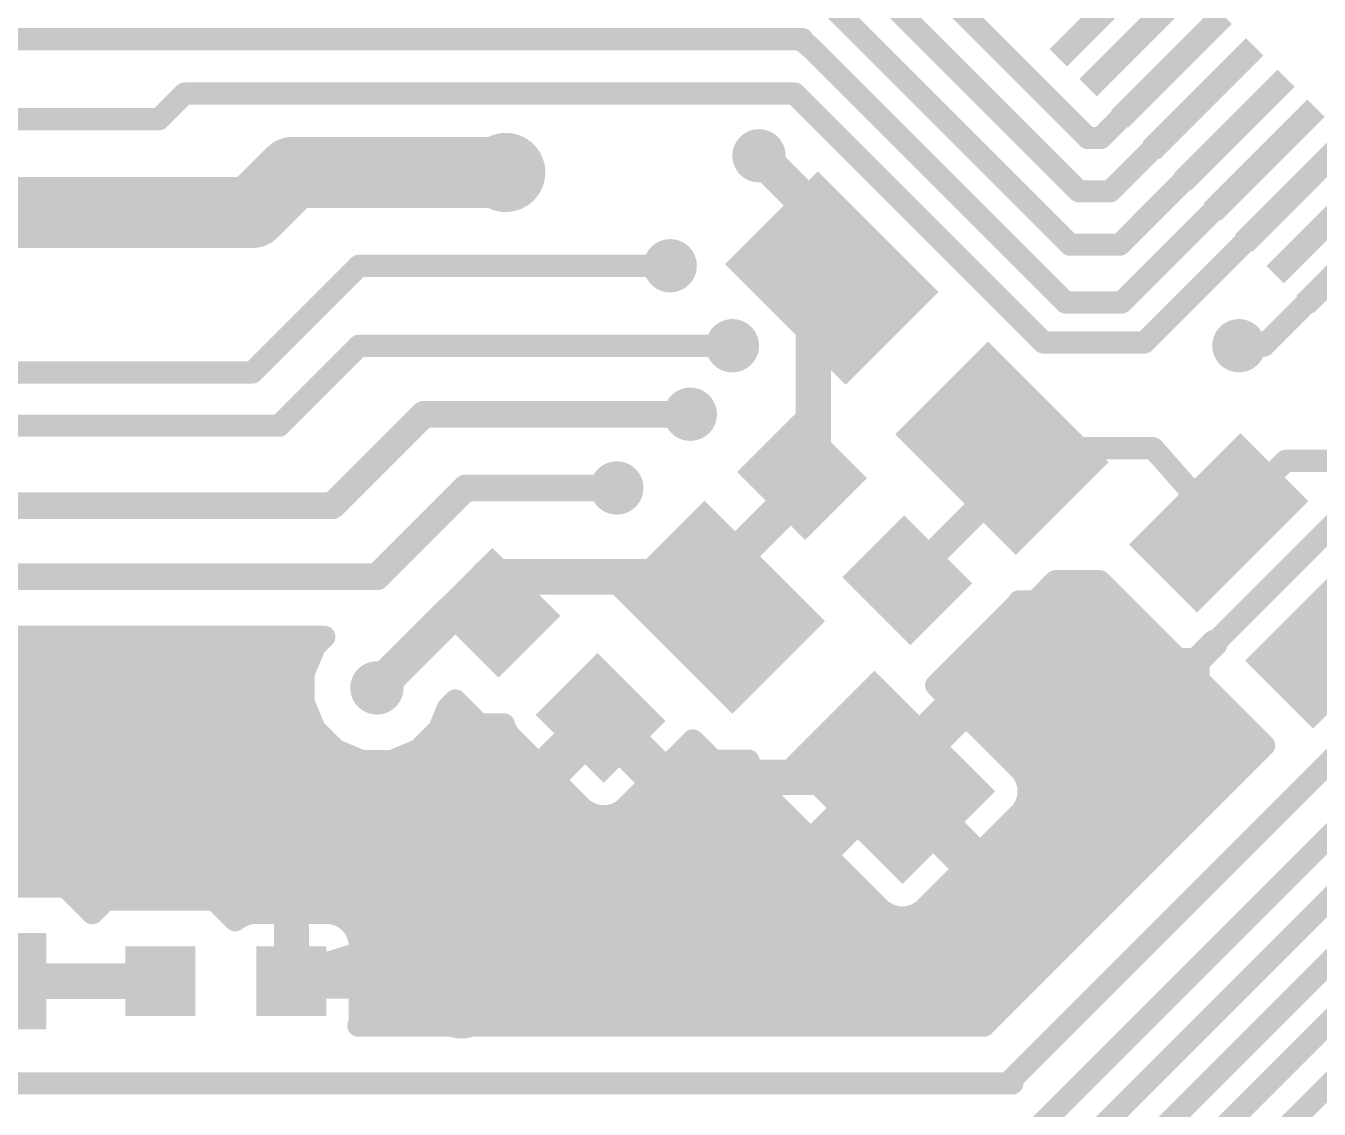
# Model space of a CAD drawing. Extents: x 0 to 81, y 1 to 51.
# Drawn here: x 23.93 to 38.71, y 11.69 to 24.08 of the extents above; entities that cross this region are included whole.
import ezdxf

# ---------------------------------------------------------------- set-up
doc = ezdxf.new("R2010")
doc.units = 0
doc.layers.add('1', color=22, linetype='CONTINUOUS')
doc.layers.add('18', color=82, linetype='CONTINUOUS')

# ---------------------------------------------------------------- blocks, each defined once
blk = doc.blocks.new('RECT')
blk.add_solid([(-0.5, -0.5), (0.5, -0.5), (-0.5, 0.5), (0.5, 0.5)])
blk = doc.blocks.new('ROUNDV')
at = {"const_width": 0.5}
blk.add_lwpolyline([(0, -0.25, 1), (0, 0.25, 1), (0, -0.25)], format="xyb", dxfattribs=at)

msp = doc.modelspace()

# ---------------------------------------------------------------- linework, layer by layer
at = {"layer": '1'}
for points, const_width in [([(36.068, 22.796), (33.4264, 25.4376)], 0.254), ([(35.9664, 22.1864), (33.3248, 24.828)], 0.254), ([(36.6644, 23.9643), (37.3888, 24.6887)], 0.254), ([(35.8648, 21.5768), (33.1216, 24.32)], 0.254), ([(21.4884, 23.9268), (31.5468, 23.9268)], 0.254), ([(31.242, 23.9268), (31.5468, 23.9268)], 0.254), ([(31.5468, 23.9268), (32.766, 23.9268)], 0.254), ([(32.766, 23.9268), (32.8036, 23.9268)], 0.254), ([(35.814, 20.9164), (32.9184, 23.812)], 0.254), ([(37.0236, 23.6051), (36.2146, 22.796)], 0.254), ([(25.4508, 23.0124), (25.7424, 23.304)], 0.254), ([(25.7424, 23.304), (32.004, 23.304)], 0.254), ([(32.7152, 23.304), (32.004, 23.304)], 0.254), ([(35.56, 20.4592), (32.7152, 23.304)], 0.254), ([(37.3828, 23.2459), (36.3234, 22.1864)], 0.254), ([(20.4888, 23.0124), (25.4508, 23.0124)], 0.254), ([(36.2146, 22.796), (36.068, 22.796)], 0.254), ([(37.742, 22.8866), (36.4322, 21.5768)], 0.254), ([(26.5176, 21.9456), (26.9748, 22.4028)], 0.8128), ([(26.9748, 22.4028), (29.4132, 22.4028)], 0.8128), ([(33.1216, 21.78), (32.3088, 22.5928)], 0.4064), ([(38.8017, 21.827), (39.624, 22.6493)], 0.254), ([(38.0833, 22.5454), (36.4543, 20.9164)], 0.254), ([(16.3068, 21.9456), (26.5176, 21.9456)], 0.8128), ([(36.3234, 22.1864), (35.9664, 22.1864)], 0.254), ([(38.4425, 22.1862), (36.7155, 20.4592)], 0.254), ([(33.1216, 21.6784), (33.1216, 21.78)], 0.254), ([(33.1413, 21.1949), (32.9538, 21.4645)], 0.254), ([(36.4322, 21.5768), (35.8648, 21.5768)], 0.254), ([(39.143, 21.4857), (38.0788, 20.4216)], 0.254), ([(27.7368, 21.336), (26.5176, 20.1168)], 0.254), ([(30.0736, 21.336), (27.7368, 21.336)], 0.254), ([(30.2768, 21.336), (30.0736, 21.336)], 0.254), ([(30.2768, 21.336), (31.2928, 21.336)], 0.254), ([(33.1413, 21.1949), (32.3045, 21.1949)], 0.3048), ([(32.3045, 21.1949), (32.6381, 21.1949)], 0.254), ([(32.7499, 20.8034), (33.1413, 21.1949)], 0.254), ([(32.9291, 21.1082), (32.9291, 19.0717)], 0.4064), ([(32.9291, 21.1082), (32.7499, 20.8034)], 0.254), ([(36.4543, 20.9164), (35.814, 20.9164)], 0.254), ([(36.7155, 20.4592), (35.56, 20.4592)], 0.254), ([(27.7368, 20.4216), (26.8224, 19.5072)], 0.254), ([(32.004, 20.4216), (27.7368, 20.4216)], 0.254), ([(38.0788, 20.4216), (37.7952, 20.4216)], 0.254), ([(26.5176, 20.1168), (11.8872, 20.1168)], 0.254), ([(40.5618, 20.0668), (37.5172, 17.0222)], 0.254), ([(28.4776, 19.6384), (27.432, 18.5928)], 0.3048), ([(30.408, 19.6384), (28.4776, 19.6384)], 0.3048), ([(30.408, 19.6384), (31.5228, 19.6384)], 0.3048), ([(26.8224, 19.5072), (15.5448, 19.5072)], 0.254), ([(35.0859, 19.2503), (35.0546, 18.7931)], 0.3048), ([(36.8131, 19.2503), (35.0859, 19.2503)], 0.254), ([(37.5639, 18.3979), (36.8131, 19.2503)], 0.254), ([(32.9291, 19.0717), (32.8014, 18.944)], 0.4064), ([(38.33, 19.105), (37.7245, 18.4995)], 0.254), ([(38.8816, 19.105), (38.33, 19.105)], 0.254), ([(32.8014, 18.944), (32.8014, 18.7806)], 0.4064), ([(27.94, 17.78), (28.956, 18.796)], 0.3048), ([(28.956, 18.796), (30.6832, 18.796)], 0.3048), ([(32.8014, 18.7806), (31.8008, 17.78)], 0.4064), ([(35.0546, 18.7931), (34.0034, 17.742)], 0.3048), ([(27.432, 18.5928), (8.9408, 18.5928)], 0.3048), ([(37.7245, 18.4995), (37.5639, 18.3979)], 0.3048), ([(37.7245, 18.4995), (37.5639, 18.3979)], 0.254), ([(42.322, 18.3067), (30.9241, 6.9088)], 0.254), ([(42.6812, 17.9475), (29.6672, 4.9335)], 0.254), ([(27.94, 17.78), (8.89, 17.78)], 0.3048), ([(31.75, 17.78), (29.21, 17.78)], 0.4064), ([(31.6992, 17.6784), (31.75, 17.7292)], 0.4064), ([(31.8008, 17.78), (31.75, 17.78)], 0.4064), ([(31.75, 17.7292), (31.75, 17.78)], 0.4064), ([(31.8445, 17.5331), (31.6992, 17.6784)], 0.254), ([(35.4659, 17.4972), (35.6979, 17.7292)], 0.254), ([(35.6979, 17.7292), (36.2055, 17.7292)], 0.254), ([(36.2055, 17.7292), (37.0954, 16.8392)], 0.254), ([(31.4381, 17.4315), (31.3759, 17.3692)], 0.4064), ([(31.8445, 17.4315), (31.4381, 17.4315)], 0.4064), ([(31.8445, 17.4315), (31.8445, 17.5331)], 0.254), ([(34.3345, 16.5409), (35.2793, 17.4857)], 0.254), ([(43.0404, 17.5883), (34.798, 9.3459)], 0.254), ([(35.2793, 17.4857), (35.2793, 17.4972)], 0.254), ([(35.2793, 17.4972), (35.4659, 17.4972)], 0.254), ([(35.4947, 17.526), (36.4087, 17.526)], 0.254), ([(28.7992, 17.3692), (27.94, 16.51)], 0.4064), ([(29.2962, 17.3692), (28.7992, 17.3692)], 0.4064), ([(29.2962, 17.3692), (29.6628, 17.3692)], 0.4064), ([(35.0656, 17.272), (36.6627, 17.272)], 0.254), ([(40.386, 17.2212), (35.2044, 12.0396)], 0.254), ([(43.3816, 17.247), (36.0172, 9.8826)], 0.254), ([(10.4648, 17.0942), (27.3388, 17.0942)], 0.254), ([(27.3388, 17.0942), (27.2294, 16.9848)], 0.254), ([(37.449, 16.954), (37.5172, 17.0222)], 0.3048), ([(10.4648, 17.018), (27.2626, 17.018)], 0.254), ([(27.2294, 16.9848), (27.1018, 16.6767)], 0.254), ([(34.8116, 17.018), (36.9167, 17.018)], 0.254), ([(37.449, 16.954), (36.4603, 15.9653)], 0.3048), ([(43.7409, 16.8878), (37.2872, 10.4342)], 0.254), ([(10.4648, 16.764), (27.138, 16.764)], 0.254), ([(34.5576, 16.764), (37.3342, 16.764)], 0.254), ([(37.0954, 16.8392), (37.3342, 16.8392)], 0.254), ([(37.3342, 16.8392), (37.3342, 16.6004)], 0.254), ([(27.1018, 16.6767), (27.1018, 16.3433)], 0.254), ([(37.3342, 16.6004), (38.0828, 15.8519)], 0.254), ([(8.5598, 16.51), (27.1018, 16.51)], 0.254), ([(34.499, 16.3765), (34.3345, 16.5409)], 0.254), ([(34.3655, 16.51), (37.4247, 16.51)], 0.254), ([(27.1018, 16.3433), (27.2294, 16.0352)], 0.254), ([(28.7522, 16.2805), (28.8378, 16.3661)], 0.254), ([(28.8378, 16.3661), (29.1106, 16.0934)], 0.254), ([(33.7891, 15.6665), (34.499, 16.3765)], 0.254), ([(10.4648, 16.256), (27.1379, 16.256)], 0.254), ([(28.6506, 16.0352), (28.7522, 16.2805)], 0.254), ([(28.742, 16.256), (28.9479, 16.256)], 0.254), ([(29.7883, 15.6312), (30.3243, 16.1671)], 0.254), ([(30.4928, 16.1672), (29.8704, 15.5448)], 0.4064), ([(30.3243, 16.1671), (30.4982, 15.9932)], 0.254), ([(30.4982, 16.1672), (30.4928, 16.1672)], 0.4064), ([(31.6372, 15.0282), (30.4982, 16.1672)], 0.4064), ([(30.4982, 15.9932), (30.6722, 16.1671)], 0.254), ([(30.6722, 16.1671), (31.2435, 15.5958)], 0.254), ([(34.6786, 16.1969), (33.9687, 15.4869)], 0.254), ([(34.3785, 16.256), (37.6787, 16.256)], 0.254), ([(35.3137, 15.5618), (34.6786, 16.1969)], 0.254), ([(10.4646, 16.002), (27.2626, 16.002)], 0.254), ([(27.2294, 16.0352), (27.4652, 15.7994)], 0.254), ([(28.4148, 15.7994), (28.6506, 16.0352)], 0.254), ([(28.6174, 16.002), (29.4316, 16.002)], 0.254), ([(29.1106, 16.0934), (29.3906, 16.0934)], 0.254), ([(29.3906, 16.0934), (29.4007, 16.0554)], 0.254), ([(29.4007, 16.0554), (29.4509, 15.9686)], 0.254), ([(30.4982, 15.9932), (29.9623, 15.4572)], 0.254), ([(30.1591, 16.002), (30.4894, 16.002)], 0.254), ([(31.0696, 15.4219), (30.4982, 15.9932)], 0.254), ([(30.5071, 16.002), (30.8373, 16.002)], 0.254), ([(34.1245, 16.002), (34.4837, 16.002)], 0.254), ([(34.8735, 16.002), (37.9327, 16.002)], 0.254), ([(36.4603, 15.9653), (35.8845, 15.3895)], 0.3048), ([(36.7651, 15.9653), (36.4603, 15.9653)], 0.4064), ([(37.1856, 15.5448), (36.7651, 15.9653)], 0.4064), ([(29.4509, 15.9686), (29.7883, 15.6312)], 0.254), ([(31.2435, 15.5958), (31.5456, 15.8979)], 0.254), ([(31.5456, 15.8979), (31.552, 15.909)], 0.254), ([(31.552, 15.909), (31.7827, 15.6783)], 0.254), ([(38.0828, 15.8519), (34.8801, 12.6492)], 0.254), ([(10.3178, 15.748), (27.5893, 15.748)], 0.254), ([(27.4652, 15.7994), (27.7733, 15.6718)], 0.254), ([(28.1067, 15.6718), (28.4148, 15.7994)], 0.254), ([(28.2907, 15.748), (29.6715, 15.748)], 0.254), ([(29.9051, 15.748), (30.253, 15.748)], 0.254), ([(30.7434, 15.748), (31.0913, 15.748)], 0.254), ([(31.3957, 15.748), (31.713, 15.748)], 0.254), ([(33.8705, 15.748), (34.2297, 15.748)], 0.254), ([(35.1275, 15.748), (37.9789, 15.748)], 0.254), ([(27.7733, 15.6718), (28.1067, 15.6718)], 0.254), ([(29.8704, 14.0596), (29.8704, 15.5448)], 0.4064), ([(31.7827, 15.6783), (32.1883, 15.6783)], 0.254), ([(33.7891, 15.4869), (32.1664, 15.4869)], 0.4064), ([(32.1883, 15.6783), (32.1883, 15.5959)], 0.254), ([(32.1883, 15.5959), (32.2143, 15.499)], 0.254), ([(33.9687, 15.4869), (33.7891, 15.6665)], 0.254), ([(35.3639, 15.4749), (35.3137, 15.5618)], 0.254), ([(7.6555, 15.494), (29.999, 15.494)], 0.254), ([(29.9623, 15.4572), (30.2997, 15.1198)], 0.254), ([(30.7675, 15.1198), (31.0696, 15.4219)], 0.254), ([(30.9974, 15.494), (32.2171, 15.494)], 0.254), ([(32.2143, 15.499), (32.2644, 15.4121)], 0.254), ([(32.2644, 15.4121), (32.8995, 14.777)], 0.254), ([(32.8995, 14.777), (33.6095, 15.4869)], 0.254), ([(33.6095, 15.4869), (33.7891, 15.3073)], 0.254), ([(33.7891, 15.3073), (33.9687, 15.4869)], 0.254), ([(33.9616, 15.494), (33.9757, 15.494)], 0.254), ([(33.9687, 15.4869), (34.8377, 14.6179)], 0.254), ([(35.3528, 15.494), (37.7249, 15.494)], 0.254), ([(35.3898, 15.378), (35.3639, 15.4749)], 0.254), ([(33.7891, 15.3073), (33.0791, 14.5974)], 0.254), ([(34.6581, 14.4383), (33.7891, 15.3073)], 0.254), ([(35.3639, 15.1808), (35.3898, 15.2777)], 0.254), ([(35.3898, 15.2777), (35.3898, 15.378)], 0.254), ([(7.6595, 15.24), (30.1795, 15.24)], 0.254), ([(30.2997, 15.1198), (30.3865, 15.0697)], 0.254), ([(30.6807, 15.0697), (30.7675, 15.1198)], 0.254), ([(30.8877, 15.24), (32.4365, 15.24)], 0.254), ([(33.3625, 15.24), (33.7217, 15.24)], 0.254), ([(33.8564, 15.24), (34.2156, 15.24)], 0.254), ([(35.3137, 15.0939), (35.3639, 15.1808)], 0.254), ([(35.3797, 15.24), (37.4709, 15.24)], 0.254), ([(7.6635, 14.986), (32.6905, 14.986)], 0.254), ([(30.3865, 15.0697), (30.4834, 15.0437)], 0.254), ([(30.4834, 15.0437), (30.5838, 15.0437)], 0.254), ([(30.5838, 15.0437), (30.6807, 15.0697)], 0.254), ([(33.1085, 14.986), (33.4677, 14.986)], 0.254), ([(34.1104, 14.986), (34.4696, 14.986)], 0.254), ([(34.8377, 14.6179), (35.3137, 15.0939)], 0.254), ([(35.2058, 14.986), (37.2169, 14.986)], 0.254), ([(7.6676, 14.732), (33.2137, 14.732)], 0.254), ([(34.3644, 14.732), (34.7236, 14.732)], 0.254), ([(34.9518, 14.732), (36.9629, 14.732)], 0.254), ([(33.0791, 14.5974), (33.7142, 13.9623)], 0.254), ([(8.149, 14.478), (33.1985, 14.478)], 0.254), ([(34.1821, 13.9623), (34.6581, 14.4383)], 0.254), ([(34.6184, 14.478), (36.7089, 14.478)], 0.254), ([(24.3801, 14.2406), (22.9383, 14.2406)], 0.254), ([(24.686, 13.9347), (24.3801, 14.2406)], 0.254), ([(24.3967, 14.224), (33.4525, 14.224)], 0.254), ([(34.4438, 14.224), (36.4549, 14.224)], 0.254), ([(24.8419, 14.0906), (24.686, 13.9347)], 0.254), ([(26.0837, 14.0906), (24.8419, 14.0906)], 0.254), ([(26.3206, 13.8538), (26.0837, 14.0906)], 0.254), ([(28.8416, 13.7403), (29.8704, 14.0596)], 0.4064), ([(24.6507, 13.97), (24.7213, 13.97)], 0.254), ([(26.2043, 13.97), (33.7065, 13.97)], 0.254), ([(26.5126, 13.9382), (26.4157, 13.9122)], 0.254), ([(26.8898, 13.9382), (26.5126, 13.9382)], 0.254), ([(26.8898, 13.2302), (26.8898, 13.9382)], 0.254), ([(27.413, 13.9382), (27.0358, 13.9382)], 0.254), ([(27.0358, 13.9382), (27.0358, 13.2302)], 0.254), ([(27.5099, 13.9122), (27.413, 13.9382)], 0.254), ([(33.7142, 13.9623), (33.8011, 13.9121)], 0.254), ([(34.0952, 13.9121), (34.1821, 13.9623)], 0.254), ([(34.1898, 13.97), (36.2009, 13.97)], 0.254), ([(26.3289, 13.8621), (26.3206, 13.8538)], 0.254), ([(26.4157, 13.9122), (26.3289, 13.8621)], 0.254), ([(26.9628, 13.1572), (28.8416, 13.7403)], 0.4064), ([(27.5967, 13.8621), (27.5099, 13.9122)], 0.254), ([(27.6677, 13.7911), (27.5967, 13.8621)], 0.254), ([(27.7178, 13.7043), (27.6677, 13.7911)], 0.254), ([(28.8416, 13.0176), (28.8416, 13.7403)], 0.6096), ([(33.8011, 13.9121), (33.898, 13.8862)], 0.254), ([(33.898, 13.8862), (33.9983, 13.8862)], 0.254), ([(33.9983, 13.8862), (34.0952, 13.9121)], 0.254), ([(26.8898, 13.716), (27.0358, 13.716)], 0.254), ([(27.7111, 13.716), (35.9469, 13.716)], 0.254), ([(27.7438, 13.6074), (27.7178, 13.7043)], 0.254), ([(27.7438, 13.2302), (27.7438, 13.6074)], 0.254), ([(26.8898, 13.462), (27.0358, 13.462)], 0.254), ([(27.7438, 13.462), (35.6929, 13.462)], 0.254), ([(23.6592, 13.1572), (25.4628, 13.1572)], 0.4064), ([(27.0358, 13.2302), (26.8898, 13.2302)], 0.254), ([(27.0358, 13.0842), (27.0358, 13.2302)], 0.254), ([(27.0358, 13.2302), (27.7438, 13.2302)], 0.254), ([(27.0358, 13.208), (35.4389, 13.208)], 0.254), ([(28.9052, 12.954), (28.8416, 13.0176)], 0.6096), ([(27.7438, 13.0842), (27.0358, 13.0842)], 0.254), ([(27.7438, 12.707), (27.7438, 13.0842)], 0.254), ([(27.7438, 12.954), (35.1849, 12.954)], 0.254), ([(27.7283, 12.6492), (27.7438, 12.707)], 0.254), ([(34.8801, 12.6492), (27.7283, 12.6492)], 0.254), ([(27.7419, 12.7), (34.9309, 12.7)], 0.254), ([(35.2044, 12.0396), (35.2044, 11.9888)], 0.254), ([(35.2044, 11.9888), (21.1328, 11.9888)], 0.254)]:
    msp.add_lwpolyline(points, dxfattribs=dict(at, const_width=const_width))
for points, const_width in [([(31.242, 23.9903, 1), (31.242, 23.8633)], 0.127), ([(31.5468, 23.9903, 1), (31.5468, 23.8633)], 0.127), ([(31.5468, 23.8633, 1), (31.5468, 23.9903)], 0.127), ([(31.5468, 23.8633, 1), (31.5468, 23.9903)], 0.127), ([(32.766, 23.9903, 1), (32.766, 23.8633)], 0.127), ([(32.9184, 23.812, 0.07), (32.766, 23.9268)], 0.254), ([(32.7968, 23.9823, 1), (32.7352, 23.8713)], 0.127), ([(32.766, 23.8633, 1), (32.766, 23.9903)], 0.127), ([(32.8036, 23.8633, 1), (32.8036, 23.9903)], 0.127), ([(36.6195, 24.0092, 1), (36.7093, 23.9194)], 0.127), ([(32.9633, 23.8569, 1), (32.8735, 23.7671)], 0.127), ([(32.8735, 23.7671, 1), (32.9633, 23.8569)], 0.127), ([(37.0685, 23.5602, 1), (36.9787, 23.65)], 0.127), ([(25.7424, 23.3675, 1), (25.7424, 23.2405)], 0.127), ([(25.7873, 23.2591, 1), (25.6975, 23.3489)], 0.127), ([(32.004, 23.3675, 1), (32.004, 23.2405)], 0.127), ([(32.004, 23.2405, 1), (32.004, 23.3675)], 0.127), ([(32.7601, 23.3489, 1), (32.6703, 23.2591)], 0.127), ([(32.7152, 23.2405, 1), (32.7152, 23.3675)], 0.127), ([(37.4277, 23.201, 1), (37.3379, 23.2908)], 0.127), ([(25.4059, 23.0573, 1), (25.4957, 22.9675)], 0.127), ([(25.4508, 22.9489, 1), (25.4508, 23.0759)], 0.127), ([(36.068, 22.8595, 1), (36.068, 22.7325)], 0.127), ([(36.2146, 22.7325, 1), (36.2146, 22.8595)], 0.127), ([(37.7869, 22.8417, 1), (37.6971, 22.9315)], 0.127), ([(26.9748, 22.606, 1), (26.9748, 22.1996)], 0.4064), ([(27.1185, 22.2591, 1), (26.8311, 22.5465)], 0.4064), ([(29.4132, 22.1996, 1), (29.4132, 22.606)], 0.4064), ([(32.3806, 22.6646, 1), (32.237, 22.521)], 0.2032), ([(36.0231, 22.7511, 1), (36.1129, 22.8409)], 0.127), ([(36.1697, 22.8409, 1), (36.2595, 22.7511)], 0.127), ([(38.1282, 22.5005, 1), (38.0384, 22.5903)], 0.127), ([(26.5176, 21.7424, 1), (26.5176, 22.1488)], 0.4064), ([(26.3739, 22.0893, 1), (26.6613, 21.8019)], 0.4064), ([(35.9664, 22.2499, 1), (35.9664, 22.1229)], 0.127), ([(35.9215, 22.1415, 1), (36.0113, 22.2313)], 0.127), ([(36.2785, 22.2313, 1), (36.3683, 22.1415)], 0.127), ([(36.3234, 22.1229, 1), (36.3234, 22.2499)], 0.127), ([(38.4874, 22.1413, 1), (38.3976, 22.2311)], 0.127), ([(33.0498, 21.7082, 1), (33.1934, 21.8518)], 0.2032), ([(33.1851, 21.78, 1), (33.0581, 21.78)], 0.127), ([(38.7568, 21.8719, 1), (38.8466, 21.7821)], 0.127), ([(32.6381, 21.1949, 0.4142), (33.1216, 21.6784)], 0.254), ([(33.1851, 21.6784, 1), (33.0581, 21.6784)], 0.127), ([(33.0581, 21.6784, 1), (33.1851, 21.6784)], 0.127), ([(33.0059, 21.5008, 1), (32.9016, 21.4282)], 0.127), ([(35.8648, 21.6403, 1), (35.8648, 21.5133)], 0.127), ([(35.8199, 21.5319, 1), (35.9097, 21.6217)], 0.127), ([(36.3873, 21.6217, 1), (36.4771, 21.5319)], 0.127), ([(36.4322, 21.5133, 1), (36.4322, 21.6403)], 0.127), ([(27.7368, 21.3995, 1), (27.7368, 21.2725)], 0.127), ([(27.7817, 21.2911, 1), (27.6919, 21.3809)], 0.127), ([(30.0736, 21.3995, 1), (30.0736, 21.2725)], 0.127), ([(30.0736, 21.2725, 1), (30.0736, 21.3995)], 0.127), ([(30.2768, 21.3995, 1), (30.2768, 21.2725)], 0.127), ([(30.2768, 21.2725, 1), (30.2768, 21.3995)], 0.127), ([(31.2928, 21.2725, 1), (31.2928, 21.3995)], 0.127), ([(32.3045, 21.2711, 1), (32.3045, 21.1187)], 0.1524), ([(32.3045, 21.2584, 1), (32.3045, 21.1314)], 0.127), ([(32.6381, 21.2584, 1), (32.6381, 21.1314)], 0.127), ([(32.6381, 21.1314, 1), (32.6381, 21.2584)], 0.127), ([(33.0307, 21.1082, 1), (32.8275, 21.1082)], 0.2032), ([(33.0892, 21.1586, 1), (33.1935, 21.2311)], 0.127), ([(33.1862, 21.15, 1), (33.0964, 21.2398)], 0.127), ([(33.1413, 21.1187, 1), (33.1413, 21.2711)], 0.1524), ([(32.9838, 21.0761, 1), (32.8743, 21.1404)], 0.127), ([(35.814, 20.9799, 1), (35.814, 20.8529)], 0.127), ([(35.7691, 20.8715, 1), (35.8589, 20.9613)], 0.127), ([(36.4094, 20.9613, 1), (36.4992, 20.8715)], 0.127), ([(36.4543, 20.8529, 1), (36.4543, 20.9799)], 0.127), ([(32.705, 20.8483, 1), (32.7948, 20.7585)], 0.127), ([(32.6951, 20.8356, 1), (32.8046, 20.7713)], 0.127), ([(35.56, 20.5227, 1), (35.56, 20.3957)], 0.127), ([(35.5151, 20.4143, 1), (35.6049, 20.5041)], 0.127), ([(36.6706, 20.5041, 1), (36.7604, 20.4143)], 0.127), ([(36.7155, 20.3957, 1), (36.7155, 20.5227)], 0.127), ([(27.7368, 20.4851, 1), (27.7368, 20.3581)], 0.127), ([(27.7817, 20.3767, 1), (27.6919, 20.4665)], 0.127), ([(32.004, 20.3581, 1), (32.004, 20.4851)], 0.127), ([(37.7952, 20.4851, 1), (37.7952, 20.3581)], 0.127), ([(38.0339, 20.4665, 1), (38.1237, 20.3767)], 0.127), ([(38.0788, 20.3581, 1), (38.0788, 20.4851)], 0.127), ([(26.4727, 20.1617, 1), (26.5625, 20.0719)], 0.127), ([(26.5176, 20.0533, 1), (26.5176, 20.1803)], 0.127), ([(28.4776, 19.7146, 1), (28.4776, 19.5622)], 0.1524), ([(28.5315, 19.5845, 1), (28.4237, 19.6923)], 0.1524), ([(30.408, 19.7146, 1), (30.408, 19.5622)], 0.1524), ([(30.408, 19.5622, 1), (30.408, 19.7146)], 0.1524), ([(31.5228, 19.5622, 1), (31.5228, 19.7146)], 0.1524), ([(26.7775, 19.5521, 1), (26.8673, 19.4623)], 0.127), ([(26.8224, 19.4437, 1), (26.8224, 19.5707)], 0.127), ([(35.1619, 19.2451, 1), (35.0098, 19.2555)], 0.1524), ([(35.0859, 19.3138, 1), (35.0859, 19.1868)], 0.127), ([(36.8607, 19.2923, 1), (36.7654, 19.2084)], 0.127), ([(36.8131, 19.1868, 1), (36.8131, 19.3138)], 0.127), ([(33.0009, 18.9999, 1), (32.8572, 19.1436)], 0.2032), ([(38.33, 19.1685, 1), (38.33, 19.0415)], 0.127), ([(38.3749, 19.0601, 1), (38.2851, 19.1499)], 0.127), ([(32.7295, 19.0159, 1), (32.8732, 18.8722)], 0.2032), ([(32.903, 18.944, 1), (32.6998, 18.944)], 0.2032), ([(32.8275, 19.0717, 1), (33.0307, 19.0717)], 0.2032), ([(28.956, 18.8722, 1), (28.956, 18.7198)], 0.1524), ([(29.0099, 18.7421, 1), (28.9021, 18.8499)], 0.1524), ([(30.6832, 18.7198, 1), (30.6832, 18.8722)], 0.1524), ([(32.8732, 18.7087, 1), (32.7295, 18.8524)], 0.2032), ([(35.1085, 18.7392, 1), (35.0007, 18.847)], 0.1524), ([(32.6998, 18.7806, 1), (32.903, 18.7806)], 0.2032), ([(34.9786, 18.7983, 1), (35.1306, 18.7879)], 0.1524), ([(27.3781, 18.6467, 1), (27.4859, 18.5389)], 0.1524), ([(27.432, 18.5166, 1), (27.432, 18.669)], 0.1524), ([(37.7653, 18.4351, 1), (37.6838, 18.5639)], 0.1524), ([(37.5231, 18.4623, 1), (37.6046, 18.3335)], 0.1524), ([(37.5299, 18.4516, 1), (37.5978, 18.3443)], 0.127), ([(37.5162, 18.356, 1), (37.6115, 18.4399)], 0.127), ([(37.6796, 18.5444, 1), (37.7694, 18.4546)], 0.127), ([(37.7585, 18.4459, 1), (37.6906, 18.5532)], 0.127), ([(27.8861, 17.8339, 1), (27.9939, 17.7261)], 0.1524), ([(27.94, 17.7038, 1), (27.94, 17.8562)], 0.1524), ([(29.21, 17.8816, 1), (29.21, 17.6784)], 0.2032), ([(31.75, 17.8816, 1), (31.75, 17.6784)], 0.2032), ([(31.8516, 17.78, 1), (31.6484, 17.78)], 0.2032), ([(31.8218, 17.6574, 1), (31.6782, 17.801)], 0.2032), ([(31.729, 17.8518, 1), (31.8726, 17.7082)], 0.2032), ([(31.75, 17.6784, 1), (31.75, 17.8816)], 0.2032), ([(31.8008, 17.6784, 1), (31.8008, 17.8816)], 0.2032), ([(31.6274, 17.7502, 1), (31.771, 17.6066)], 0.2032), ([(31.6484, 17.7292, 1), (31.8516, 17.7292)], 0.2032), ([(31.7441, 17.7233, 1), (31.6543, 17.6335)], 0.127), ([(33.9496, 17.7958, 1), (34.0573, 17.6881)], 0.1524), ([(35.6979, 17.7927, 1), (35.6979, 17.6657)], 0.127), ([(35.7428, 17.6843, 1), (35.653, 17.7741)], 0.127), ([(36.2504, 17.7741, 1), (36.1606, 17.6843)], 0.127), ([(36.2055, 17.6657, 1), (36.2055, 17.7927)], 0.127), ([(31.4381, 17.5331, 1), (31.4381, 17.3299)], 0.2032), ([(31.51, 17.3596, 1), (31.3663, 17.5033)], 0.2032), ([(31.908, 17.5331, 1), (31.781, 17.5331)], 0.127), ([(31.7996, 17.4882, 1), (31.8894, 17.578)], 0.127), ([(31.8445, 17.3299, 1), (31.8445, 17.5331)], 0.2032), ([(35.3428, 17.4972, 1), (35.2158, 17.4972)], 0.127), ([(35.2793, 17.5607, 1), (35.2793, 17.4337)], 0.127), ([(35.3242, 17.4408, 1), (35.2344, 17.5306)], 0.127), ([(35.421, 17.5421, 1), (35.5108, 17.4523)], 0.127), ([(35.4947, 17.5895, 1), (35.4947, 17.4625)], 0.127), ([(35.4659, 17.4337, 1), (35.4659, 17.5607)], 0.127), ([(36.4087, 17.4625, 1), (36.4087, 17.5895)], 0.127), ([(28.7992, 17.4708, 1), (28.7992, 17.2676)], 0.2032), ([(28.8711, 17.2974, 1), (28.7274, 17.4411)], 0.2032), ([(29.2962, 17.4708, 1), (29.2962, 17.2676)], 0.2032), ([(29.2962, 17.2676, 1), (29.2962, 17.4708)], 0.2032), ([(29.6628, 17.2676, 1), (29.6628, 17.4708)], 0.2032), ([(31.3041, 17.4411, 1), (31.4477, 17.2974)], 0.2032), ([(31.781, 17.4315, 1), (31.908, 17.4315)], 0.127), ([(35.2158, 17.4857, 1), (35.3428, 17.4857)], 0.127), ([(35.0656, 17.3355, 1), (35.0656, 17.2085)], 0.127), ([(36.6627, 17.2085, 1), (36.6627, 17.3355)], 0.127), ([(27.3837, 17.0493, 1), (27.2939, 17.1391)], 0.127), ([(27.3388, 17.0307, 1), (27.3388, 17.1577)], 0.127), ([(37.5711, 16.9683, 1), (37.4633, 17.0761)], 0.1524), ([(27.1845, 17.0297, 1), (27.2743, 16.9399)], 0.127), ([(27.2881, 16.9605, 1), (27.1707, 17.0091)], 0.127), ([(27.2626, 16.9545, 1), (27.2626, 17.0815)], 0.127), ([(34.8116, 17.0815, 1), (34.8116, 16.9545)], 0.127), ([(36.9167, 16.9545, 1), (36.9167, 17.0815)], 0.127), ([(37.3951, 17.0079, 1), (37.5029, 16.9001)], 0.1524), ([(37.5029, 16.9001, 1), (37.3951, 17.0079)], 0.1524), ([(37.4723, 17.0671, 1), (37.5621, 16.9773)], 0.127), ([(27.138, 16.7005, 1), (27.138, 16.8275)], 0.127), ([(34.5576, 16.8275, 1), (34.5576, 16.7005)], 0.127), ([(37.0954, 16.9027, 1), (37.0954, 16.7757)], 0.127), ([(37.0505, 16.7943, 1), (37.1403, 16.8841)], 0.127), ([(37.3977, 16.8392, 1), (37.2707, 16.8392)], 0.127), ([(37.3342, 16.7757, 1), (37.3342, 16.9027)], 0.127), ([(37.3342, 16.7005, 1), (37.3342, 16.8275)], 0.127), ([(27.1653, 16.6767, 1), (27.0383, 16.6767)], 0.127), ([(27.0431, 16.701, 1), (27.1605, 16.6524)], 0.127), ([(37.3791, 16.6453, 1), (37.2893, 16.5555)], 0.127), ([(27.1018, 16.4465, 1), (27.1018, 16.5735)], 0.127), ([(27.8682, 16.5818, 1), (28.0118, 16.4382)], 0.2032), ([(34.3794, 16.5858, 1), (34.2896, 16.496)], 0.127), ([(34.2896, 16.5858, 1), (34.3794, 16.496)], 0.127), ([(34.3655, 16.5735, 1), (34.3655, 16.4465)], 0.127), ([(37.2707, 16.6004, 1), (37.3977, 16.6004)], 0.127), ([(37.4247, 16.4465, 1), (37.4247, 16.5735)], 0.127), ([(27.1605, 16.3676, 1), (27.0431, 16.319)], 0.127), ([(28.8827, 16.411, 1), (28.7929, 16.3212)], 0.127), ([(28.8827, 16.3212, 1), (28.7929, 16.411)], 0.127), ([(34.5439, 16.3316, 1), (34.4541, 16.4214)], 0.127), ([(34.4541, 16.3316, 1), (34.5439, 16.4214)], 0.127), ([(27.0383, 16.3433, 1), (27.1653, 16.3433)], 0.127), ([(27.1379, 16.1925, 1), (27.1379, 16.3195)], 0.127), ([(28.742, 16.3195, 1), (28.742, 16.1925)], 0.127), ([(28.7073, 16.3254, 1), (28.7971, 16.2356)], 0.127), ([(28.8109, 16.2562, 1), (28.6935, 16.3048)], 0.127), ([(28.9479, 16.1925, 1), (28.9479, 16.3195)], 0.127), ([(30.3692, 16.212, 1), (30.2794, 16.1222)], 0.127), ([(30.3692, 16.1222, 1), (30.2794, 16.212)], 0.127), ([(30.4928, 16.2688, 1), (30.4928, 16.0656)], 0.2032), ([(30.5701, 16.239, 1), (30.4264, 16.0953)], 0.2032), ([(30.5646, 16.0953, 1), (30.4209, 16.239)], 0.2032), ([(30.4982, 16.0656, 1), (30.4982, 16.2688)], 0.2032), ([(30.7171, 16.212, 1), (30.6273, 16.1222)], 0.127), ([(30.7171, 16.1222, 1), (30.6273, 16.212)], 0.127), ([(34.3785, 16.3195, 1), (34.3785, 16.1925)], 0.127), ([(34.7235, 16.2418, 1), (34.6337, 16.152)], 0.127), ([(34.7235, 16.152, 1), (34.6337, 16.2418)], 0.127), ([(37.6787, 16.1925, 1), (37.6787, 16.3195)], 0.127), ([(27.2743, 16.0801, 1), (27.1845, 15.9903)], 0.127), ([(27.1707, 16.0109, 1), (27.2881, 16.0595)], 0.127), ([(27.2626, 15.9385, 1), (27.2626, 16.0655)], 0.127), ([(28.6174, 16.0655, 1), (28.6174, 15.9385)], 0.127), ([(28.5919, 16.0595, 1), (28.7093, 16.0109)], 0.127), ([(28.6955, 15.9903, 1), (28.6057, 16.0801)], 0.127), ([(29.1106, 16.1569, 1), (29.1106, 16.0299)], 0.127), ([(29.0657, 16.0485, 1), (29.1555, 16.1383)], 0.127), ([(29.4519, 16.1098, 1), (29.3292, 16.0769)], 0.127), ([(29.4557, 16.0872, 1), (29.3458, 16.0237)], 0.127), ([(29.3394, 16.039, 1), (29.4621, 16.0719)], 0.127), ([(29.3906, 16.0299, 1), (29.3906, 16.1569)], 0.127), ([(29.4316, 15.9385, 1), (29.4316, 16.0655)], 0.127), ([(30.1591, 16.0655, 1), (30.1591, 15.9385)], 0.127), ([(30.5431, 16.0381, 1), (30.4533, 15.9483)], 0.127), ([(30.5071, 16.0655, 1), (30.5071, 15.9385)], 0.127), ([(30.5431, 15.9483, 1), (30.4533, 16.0381)], 0.127), ([(30.4894, 15.9385, 1), (30.4894, 16.0655)], 0.127), ([(30.8373, 15.9385, 1), (30.8373, 16.0655)], 0.127), ([(34.1245, 16.0655, 1), (34.1245, 15.9385)], 0.127), ([(34.4837, 15.9385, 1), (34.4837, 16.0655)], 0.127), ([(34.8735, 16.0655, 1), (34.8735, 15.9385)], 0.127), ([(36.4603, 16.0669, 1), (36.4603, 15.8637)], 0.2032), ([(36.5142, 15.9114, 1), (36.4064, 16.0192)], 0.1524), ([(36.8369, 16.0371, 1), (36.6933, 15.8935)], 0.2032), ([(36.7651, 15.8637, 1), (36.7651, 16.0669)], 0.2032), ([(37.9327, 15.9385, 1), (37.9327, 16.0655)], 0.127), ([(29.4958, 16.0135, 1), (29.406, 15.9237)], 0.127), ([(29.3959, 15.9368, 1), (29.5059, 16.0003)], 0.127), ([(30.4533, 16.0381, 1), (30.5431, 15.9483)], 0.127), ([(30.4533, 15.9483, 1), (30.5431, 16.0381)], 0.127), ([(31.4906, 15.9296, 1), (31.6006, 15.8661)], 0.127), ([(31.5969, 15.9539, 1), (31.5071, 15.8641)], 0.127), ([(31.607, 15.8772, 1), (31.497, 15.9407)], 0.127), ([(31.5905, 15.853, 1), (31.5007, 15.9428)], 0.127), ([(36.4064, 16.0192, 1), (36.5142, 15.9114)], 0.1524), ([(38.1277, 15.807, 1), (38.0379, 15.8968)], 0.127), ([(27.4895, 15.8581, 1), (27.4409, 15.7407)], 0.127), ([(27.4203, 15.7545, 1), (27.5101, 15.8443)], 0.127), ([(27.5893, 15.6845, 1), (27.5893, 15.8115)], 0.127), ([(28.2907, 15.8115, 1), (28.2907, 15.6845)], 0.127), ([(28.3699, 15.8443, 1), (28.4597, 15.7545)], 0.127), ([(28.4391, 15.7407, 1), (28.3905, 15.8581)], 0.127), ([(29.6715, 15.6845, 1), (29.6715, 15.8115)], 0.127), ([(29.9051, 15.8115, 1), (29.9051, 15.6845)], 0.127), ([(30.253, 15.6845, 1), (30.253, 15.8115)], 0.127), ([(30.7434, 15.8115, 1), (30.7434, 15.6845)], 0.127), ([(31.0913, 15.6845, 1), (31.0913, 15.8115)], 0.127), ([(31.3957, 15.8115, 1), (31.3957, 15.6845)], 0.127), ([(31.713, 15.6845, 1), (31.713, 15.8115)], 0.127), ([(33.8705, 15.8115, 1), (33.8705, 15.6845)], 0.127), ([(34.2297, 15.6845, 1), (34.2297, 15.8115)], 0.127), ([(35.1275, 15.8115, 1), (35.1275, 15.6845)], 0.127), ([(37.9789, 15.6845, 1), (37.9789, 15.8115)], 0.127), ([(38.0379, 15.807, 1), (38.1277, 15.8968)], 0.127), ([(27.7733, 15.7353, 1), (27.7733, 15.6083)], 0.127), ([(27.749, 15.6131, 1), (27.7976, 15.7305)], 0.127), ([(28.0824, 15.7305, 1), (28.131, 15.6131)], 0.127), ([(28.1067, 15.6083, 1), (28.1067, 15.7353)], 0.127), ([(29.7434, 15.6761, 1), (29.8332, 15.5863)], 0.127), ([(29.972, 15.5448, 1), (29.7688, 15.5448)], 0.2032), ([(29.7986, 15.6166, 1), (29.9422, 15.473)], 0.2032), ([(29.7434, 15.5863, 1), (29.8332, 15.6761)], 0.127), ([(31.1986, 15.6407, 1), (31.2884, 15.5509)], 0.127), ([(31.1986, 15.5509, 1), (31.2884, 15.6407)], 0.127), ([(31.7827, 15.7418, 1), (31.7827, 15.6148)], 0.127), ([(31.7378, 15.6334, 1), (31.8276, 15.7232)], 0.127), ([(32.1664, 15.5885, 1), (32.1664, 15.3853)], 0.2032), ([(32.2518, 15.6783, 1), (32.1248, 15.6783)], 0.127), ([(32.2496, 15.6123, 1), (32.127, 15.5794)], 0.127), ([(32.1883, 15.6148, 1), (32.1883, 15.7418)], 0.127), ([(33.834, 15.7114, 1), (33.7442, 15.6216)], 0.127), ([(33.7442, 15.7114, 1), (33.834, 15.6216)], 0.127), ([(33.7891, 15.3853, 1), (33.7891, 15.5885)], 0.2032), ([(35.3687, 15.5935, 1), (35.2587, 15.53)], 0.127), ([(37.1138, 15.473, 1), (37.2574, 15.6166)], 0.2032), ([(30.0072, 15.5021, 1), (29.9174, 15.4123)], 0.127), ([(29.9174, 15.5021, 1), (30.0072, 15.4123)], 0.127), ([(29.999, 15.4305, 1), (29.999, 15.5575)], 0.127), ([(30.9974, 15.5575, 1), (30.9974, 15.4305)], 0.127), ([(31.1145, 15.377, 1), (31.0247, 15.4668)], 0.127), ([(31.0247, 15.377, 1), (31.1145, 15.4668)], 0.127), ([(32.1248, 15.5959, 1), (32.2518, 15.5959)], 0.127), ([(32.2693, 15.5307, 1), (32.1593, 15.4672)], 0.127), ([(32.1529, 15.4825, 1), (32.2756, 15.5154)], 0.127), ([(32.3093, 15.457, 1), (32.2195, 15.3672)], 0.127), ([(32.2171, 15.4305, 1), (32.2171, 15.5575)], 0.127), ([(33.6544, 15.5318, 1), (33.5646, 15.442)], 0.127), ([(33.6544, 15.442, 1), (33.5646, 15.5318)], 0.127), ([(33.9616, 15.5575, 1), (33.9616, 15.4305)], 0.127), ([(34.0136, 15.5318, 1), (33.9238, 15.442)], 0.127), ([(33.9238, 15.5318, 1), (34.0136, 15.442)], 0.127), ([(34.0136, 15.442, 1), (33.9238, 15.5318)], 0.127), ([(33.9238, 15.442, 1), (34.0136, 15.5318)], 0.127), ([(33.9757, 15.4305, 1), (33.9757, 15.5575)], 0.127), ([(35.2688, 15.5169, 1), (35.3586, 15.6067)], 0.127), ([(35.3528, 15.5575, 1), (35.3528, 15.4305)], 0.127), ([(35.4252, 15.4913, 1), (35.3025, 15.4585)], 0.127), ([(35.3089, 15.4431, 1), (35.4188, 15.5066)], 0.127), ([(37.7249, 15.4305, 1), (37.7249, 15.5575)], 0.127), ([(32.2094, 15.3803, 1), (32.3194, 15.4438)], 0.127), ([(33.834, 15.3522, 1), (33.7442, 15.2624)], 0.127), ([(33.7442, 15.3522, 1), (33.834, 15.2624)], 0.127), ([(33.834, 15.2624, 1), (33.7442, 15.3522)], 0.127), ([(33.7442, 15.2624, 1), (33.834, 15.3522)], 0.127), ([(35.4533, 15.378, 1), (35.3263, 15.378)], 0.127), ([(35.3285, 15.3616, 1), (35.4512, 15.3944)], 0.127), ([(35.4512, 15.2612, 1), (35.3285, 15.2941)], 0.127), ([(35.8306, 15.4434, 1), (35.9384, 15.3356)], 0.1524), ([(30.1795, 15.1765, 1), (30.1795, 15.3035)], 0.127), ([(30.3314, 15.1748, 1), (30.2679, 15.0648)], 0.127), ([(30.7993, 15.0648, 1), (30.7358, 15.1748)], 0.127), ([(30.8877, 15.3035, 1), (30.8877, 15.1765)], 0.127), ([(32.4365, 15.1765, 1), (32.4365, 15.3035)], 0.127), ([(33.3625, 15.3035, 1), (33.3625, 15.1765)], 0.127), ([(33.7217, 15.1765, 1), (33.7217, 15.3035)], 0.127), ([(33.8564, 15.3035, 1), (33.8564, 15.1765)], 0.127), ([(34.2156, 15.1765, 1), (34.2156, 15.3035)], 0.127), ([(35.3025, 15.1972, 1), (35.4252, 15.1643)], 0.127), ([(35.4188, 15.149, 1), (35.3089, 15.2125)], 0.127), ([(35.3797, 15.3035, 1), (35.3797, 15.1765)], 0.127), ([(35.3263, 15.2777, 1), (35.4533, 15.2777)], 0.127), ([(37.4709, 15.1765, 1), (37.4709, 15.3035)], 0.127), ([(30.2548, 15.0749, 1), (30.3446, 15.1647)], 0.127), ([(30.403, 15.131, 1), (30.3701, 15.0083)], 0.127), ([(30.3548, 15.0147, 1), (30.4183, 15.1247)], 0.127), ([(30.4834, 15.1072, 1), (30.4834, 14.9802)], 0.127), ([(30.467, 14.9824, 1), (30.4999, 15.105)], 0.127), ([(30.5673, 15.105, 1), (30.6002, 14.9824)], 0.127), ([(30.5838, 14.9802, 1), (30.5838, 15.1072)], 0.127), ([(30.6489, 15.1247, 1), (30.7124, 15.0147)], 0.127), ([(30.6971, 15.0083, 1), (30.6642, 15.131)], 0.127), ([(30.7226, 15.1647, 1), (30.8124, 15.0749)], 0.127), ([(31.5653, 14.9564, 1), (31.709, 15.1001)], 0.2032), ([(32.6905, 14.9225, 1), (32.6905, 15.0495)], 0.127), ([(33.1085, 15.0495, 1), (33.1085, 14.9225)], 0.127), ([(33.4677, 14.9225, 1), (33.4677, 15.0495)], 0.127), ([(34.1104, 15.0495, 1), (34.1104, 14.9225)], 0.127), ([(34.4696, 14.9225, 1), (34.4696, 15.0495)], 0.127), ([(35.2058, 15.0495, 1), (35.2058, 14.9225)], 0.127), ([(35.2587, 15.1256, 1), (35.3687, 15.0621)], 0.127), ([(35.3586, 15.049, 1), (35.2688, 15.1388)], 0.127), ([(37.2169, 14.9225, 1), (37.2169, 15.0495)], 0.127), ([(32.8546, 14.8219, 1), (32.9444, 14.7321)], 0.127), ([(32.8546, 14.7321, 1), (32.9444, 14.8219)], 0.127), ([(33.2137, 14.6685, 1), (33.2137, 14.7955)], 0.127), ([(34.3644, 14.7955, 1), (34.3644, 14.6685)], 0.127), ([(34.7236, 14.6685, 1), (34.7236, 14.7955)], 0.127), ([(34.9518, 14.7955, 1), (34.9518, 14.6685)], 0.127), ([(36.9629, 14.6685, 1), (36.9629, 14.7955)], 0.127), ([(33.124, 14.6423, 1), (33.0342, 14.5525)], 0.127), ([(33.0342, 14.6423, 1), (33.124, 14.5525)], 0.127), ([(34.7928, 14.6628, 1), (34.8826, 14.573)], 0.127), ([(34.7928, 14.573, 1), (34.8826, 14.6628)], 0.127), ([(33.1985, 14.4145, 1), (33.1985, 14.5415)], 0.127), ([(34.6184, 14.5415, 1), (34.6184, 14.4145)], 0.127), ([(34.703, 14.3934, 1), (34.6132, 14.4832)], 0.127), ([(34.6132, 14.3934, 1), (34.703, 14.4832)], 0.127), ([(36.7089, 14.4145, 1), (36.7089, 14.5415)], 0.127), ([(24.425, 14.2855, 1), (24.3352, 14.1957)], 0.127), ([(24.3967, 14.2875, 1), (24.3967, 14.1605)], 0.127), ([(24.3801, 14.1771, 1), (24.3801, 14.3041)], 0.127), ([(33.4525, 14.1605, 1), (33.4525, 14.2875)], 0.127), ([(34.4438, 14.2875, 1), (34.4438, 14.1605)], 0.127), ([(36.4549, 14.1605, 1), (36.4549, 14.2875)], 0.127), ([(24.8419, 14.1541, 1), (24.8419, 14.0271)], 0.127), ([(24.8868, 14.0457, 1), (24.797, 14.1355)], 0.127), ([(26.1286, 14.1355, 1), (26.0388, 14.0457)], 0.127), ([(26.0837, 14.0271, 1), (26.0837, 14.1541)], 0.127), ([(29.9005, 13.9626, 1), (29.8403, 14.1566)], 0.2032), ([(24.6507, 14.0335, 1), (24.6507, 13.9065)], 0.127), ([(24.7213, 13.9065, 1), (24.7213, 14.0335)], 0.127), ([(26.2043, 14.0335, 1), (26.2043, 13.9065)], 0.127), ([(26.5126, 14.0017, 1), (26.5126, 13.8747)], 0.127), ([(26.5291, 13.8769, 1), (26.4962, 13.9995)], 0.127), ([(26.9533, 13.9382, 1), (26.8263, 13.9382)], 0.127), ([(26.8898, 13.8747, 1), (26.8898, 14.0017)], 0.127), ([(27.0358, 14.0017, 1), (27.0358, 13.8747)], 0.127), ([(27.0993, 13.9382, 1), (26.9723, 13.9382)], 0.127), ([(27.4294, 13.9995, 1), (27.3965, 13.8769)], 0.127), ([(27.413, 13.8747, 1), (27.413, 14.0017)], 0.127), ([(29.7688, 14.0596, 1), (29.972, 14.0596)], 0.2032), ([(33.746, 14.0173, 1), (33.6825, 13.9073)], 0.127), ([(33.6693, 13.9174, 1), (33.7591, 14.0072)], 0.127), ([(33.7065, 13.9065, 1), (33.7065, 14.0335)], 0.127), ([(34.1372, 14.0072, 1), (34.227, 13.9174)], 0.127), ([(34.1898, 14.0335, 1), (34.1898, 13.9065)], 0.127), ([(34.2139, 13.9073, 1), (34.1504, 14.0173)], 0.127), ([(36.2009, 13.9065, 1), (36.2009, 14.0335)], 0.127), ([(24.6411, 13.9796, 1), (24.7309, 13.8898)], 0.127), ([(24.6411, 13.8898, 1), (24.7309, 13.9796)], 0.127), ([(26.2757, 13.8987, 1), (26.3655, 13.8089)], 0.127), ([(26.2971, 13.9171, 1), (26.3606, 13.8071)], 0.127), ([(26.2757, 13.8089, 1), (26.3655, 13.8987)], 0.127), ([(26.3738, 13.8172, 1), (26.2839, 13.907)], 0.127), ([(26.3993, 13.9736, 1), (26.4322, 13.8509)], 0.127), ([(26.4475, 13.8572, 1), (26.384, 13.9672)], 0.127), ([(27.5416, 13.9672, 1), (27.4781, 13.8572)], 0.127), ([(27.4934, 13.8509, 1), (27.5263, 13.9736)], 0.127), ([(27.6416, 13.907, 1), (27.5518, 13.8172)], 0.127), ([(27.565, 13.8071, 1), (27.6285, 13.9171)], 0.127), ([(27.7227, 13.8229, 1), (27.6127, 13.7594)], 0.127), ([(27.6228, 13.7462, 1), (27.7126, 13.836)], 0.127), ([(28.994, 13.7403, 1), (28.6892, 13.7403)], 0.3048), ([(28.8115, 13.8373, 1), (28.8717, 13.6433)], 0.2032), ([(28.8717, 13.6433, 1), (28.8115, 13.8373)], 0.2032), ([(33.8175, 13.9735, 1), (33.7847, 13.8508)], 0.127), ([(33.7694, 13.8571, 1), (33.8329, 13.9671)], 0.127), ([(33.898, 13.9497, 1), (33.898, 13.8227)], 0.127), ([(33.8816, 13.8248, 1), (33.9144, 13.9475)], 0.127), ([(33.9819, 13.9475, 1), (34.0148, 13.8248)], 0.127), ([(33.9983, 13.8227, 1), (33.9983, 13.9497)], 0.127), ([(34.0635, 13.9671, 1), (34.127, 13.8571)], 0.127), ([(34.1117, 13.8508, 1), (34.0788, 13.9735)], 0.127), ([(26.8898, 13.7795, 1), (26.8898, 13.6525)], 0.127), ([(27.0358, 13.6525, 1), (27.0358, 13.7795)], 0.127), ([(27.7111, 13.7795, 1), (27.7111, 13.6525)], 0.127), ([(27.7792, 13.7207, 1), (27.6565, 13.6878)], 0.127), ([(27.6628, 13.6725, 1), (27.7728, 13.736)], 0.127), ([(35.9469, 13.6525, 1), (35.9469, 13.7795)], 0.127), ([(27.8073, 13.6074, 1), (27.6803, 13.6074)], 0.127), ([(27.6825, 13.5909, 1), (27.8051, 13.6238)], 0.127), ([(26.8898, 13.5255, 1), (26.8898, 13.3985)], 0.127), ([(27.0358, 13.3985, 1), (27.0358, 13.5255)], 0.127), ([(27.7438, 13.5255, 1), (27.7438, 13.3985)], 0.127), ([(35.6929, 13.3985, 1), (35.6929, 13.5255)], 0.127), ([(25.4628, 13.0556, 1), (25.4628, 13.2588)], 0.2032), ([(26.9327, 13.2542, 1), (26.9929, 13.0602)], 0.2032), ([(26.8898, 13.2937, 1), (26.8898, 13.1667)], 0.127), ([(27.0993, 13.2302, 1), (26.9723, 13.2302)], 0.127), ([(27.0358, 13.2937, 1), (27.0358, 13.1667)], 0.127), ([(27.0358, 13.2715, 1), (27.0358, 13.1445)], 0.127), ([(27.0358, 13.1667, 1), (27.0358, 13.2937)], 0.127), ([(27.7438, 13.1667, 1), (27.7438, 13.2937)], 0.127), ([(28.9494, 13.1254, 1), (28.7338, 12.9098)], 0.3048), ([(35.4389, 13.1445, 1), (35.4389, 13.2715)], 0.127), ([(26.8263, 13.2302, 1), (26.9533, 13.2302)], 0.127), ([(26.9723, 13.2302, 1), (27.0993, 13.2302)], 0.127), ([(27.0358, 13.1477, 1), (27.0358, 13.0207)], 0.127), ([(27.6803, 13.2302, 1), (27.8073, 13.2302)], 0.127), ([(27.8073, 13.0842, 1), (27.6803, 13.0842)], 0.127), ([(27.7438, 13.0207, 1), (27.7438, 13.1477)], 0.127), ([(28.6892, 13.0176, 1), (28.994, 13.0176)], 0.3048), ([(28.7974, 12.8462, 1), (29.013, 13.0618)], 0.3048), ([(26.9723, 13.0842, 1), (27.0993, 13.0842)], 0.127), ([(27.7438, 13.0175, 1), (27.7438, 12.8905)], 0.127), ([(35.1849, 12.8905, 1), (35.1849, 13.0175)], 0.127), ([(27.7283, 12.7127, 1), (27.7283, 12.5857)], 0.127), ([(27.667, 12.6656, 1), (27.7896, 12.6328)], 0.127), ([(27.7419, 12.7635, 1), (27.7419, 12.6365)], 0.127), ([(27.6803, 12.707, 1), (27.8073, 12.707)], 0.127), ([(27.8051, 12.6906, 1), (27.6825, 12.7235)], 0.127), ([(34.8352, 12.6941, 1), (34.925, 12.6043)], 0.127), ([(34.8801, 12.5857, 1), (34.8801, 12.7127)], 0.127), ([(34.9309, 12.6365, 1), (34.9309, 12.7635)], 0.127), ([(35.2679, 12.0396, 1), (35.1409, 12.0396)], 0.127), ([(35.1595, 12.0845, 1), (35.2493, 11.9947)], 0.127), ([(35.1409, 11.9888, 1), (35.2679, 11.9888)], 0.127), ([(35.2044, 11.9253, 1), (35.2044, 12.0523)], 0.127)]:
    msp.add_lwpolyline(points, format="xyb", dxfattribs=dict(at, const_width=const_width))

# ---------------------------------------------------------------- block references
for p, xscale, yscale, rotation in [((36.3232, 24.3055), 0.2794, 1.6764, 315), ((36.6644, 23.9643), 0.2794, 1.6764, 315), ((37.0236, 23.6051), 0.2794, 1.6764, 315), ((37.3828, 23.2459), 0.2794, 1.6764, 315), ((37.742, 22.8866), 0.2794, 1.6764, 315), ((38.0833, 22.5454), 0.2794, 1.6764, 315), ((38.4425, 22.1862), 0.2794, 1.6764, 315), ((38.8017, 21.827), 0.2794, 1.6764, 315), ((33.1413, 21.1949), 1.95, 1.5, 315), ((39.143, 21.4857), 0.2794, 1.6764, 315), ((35.0859, 19.2503), 1.95, 1.5, 315), ((37.5639, 18.3979), 1.1, 1.8, 315), ((31.8445, 17.4315), 1.95, 1.5, 315), ((38.8929, 17.0689), 1.1, 1.8, 315), ((33.7891, 15.4869), 1.95, 1.5, 315), ((25.4628, 13.1572), 0.8, 0.8, 90), ((26.9628, 13.1572), 0.8, 0.8, 90)]:
    msp.add_blockref('RECT', p, dxfattribs=dict(at, xscale=xscale, yscale=yscale, rotation=rotation))
at = {"layer": '1', "xscale": 1.1, "rotation": 315}
for p in [(32.8014, 18.944), (34.0034, 17.742), (29.2962, 17.3692), (30.4982, 16.1672)]:
    msp.add_blockref('RECT', p, dxfattribs=at)
at = {"layer": '1', "yscale": 1.1}
msp.add_blockref('RECT', (23.6592, 13.1572), dxfattribs=at)
at = {"layer": '18'}
for p, xscale, yscale in [((29.4132, 22.4028), 0.9048, 0.9048), ((32.3088, 22.5928), 0.6096, 0.6096), ((31.2928, 21.336), 0.6096, 0.6096), ((32.004, 20.4216), 0.6096, 0.6096), ((37.7952, 20.4216), 0.6096, 0.6096), ((31.5228, 19.6384), 0.6096, 0.6096), ((30.6832, 18.796), 0.6096, 0.6096), ((27.94, 16.51), 0.6096, 0.6096), ((37.1856, 15.5448), 0.6096, 0.6096), ((28.9052, 12.954), 0.9048, 0.9048)]:
    msp.add_blockref('ROUNDV', p, dxfattribs=dict(at, xscale=xscale, yscale=yscale))

doc.saveas('drawing.dxf')
